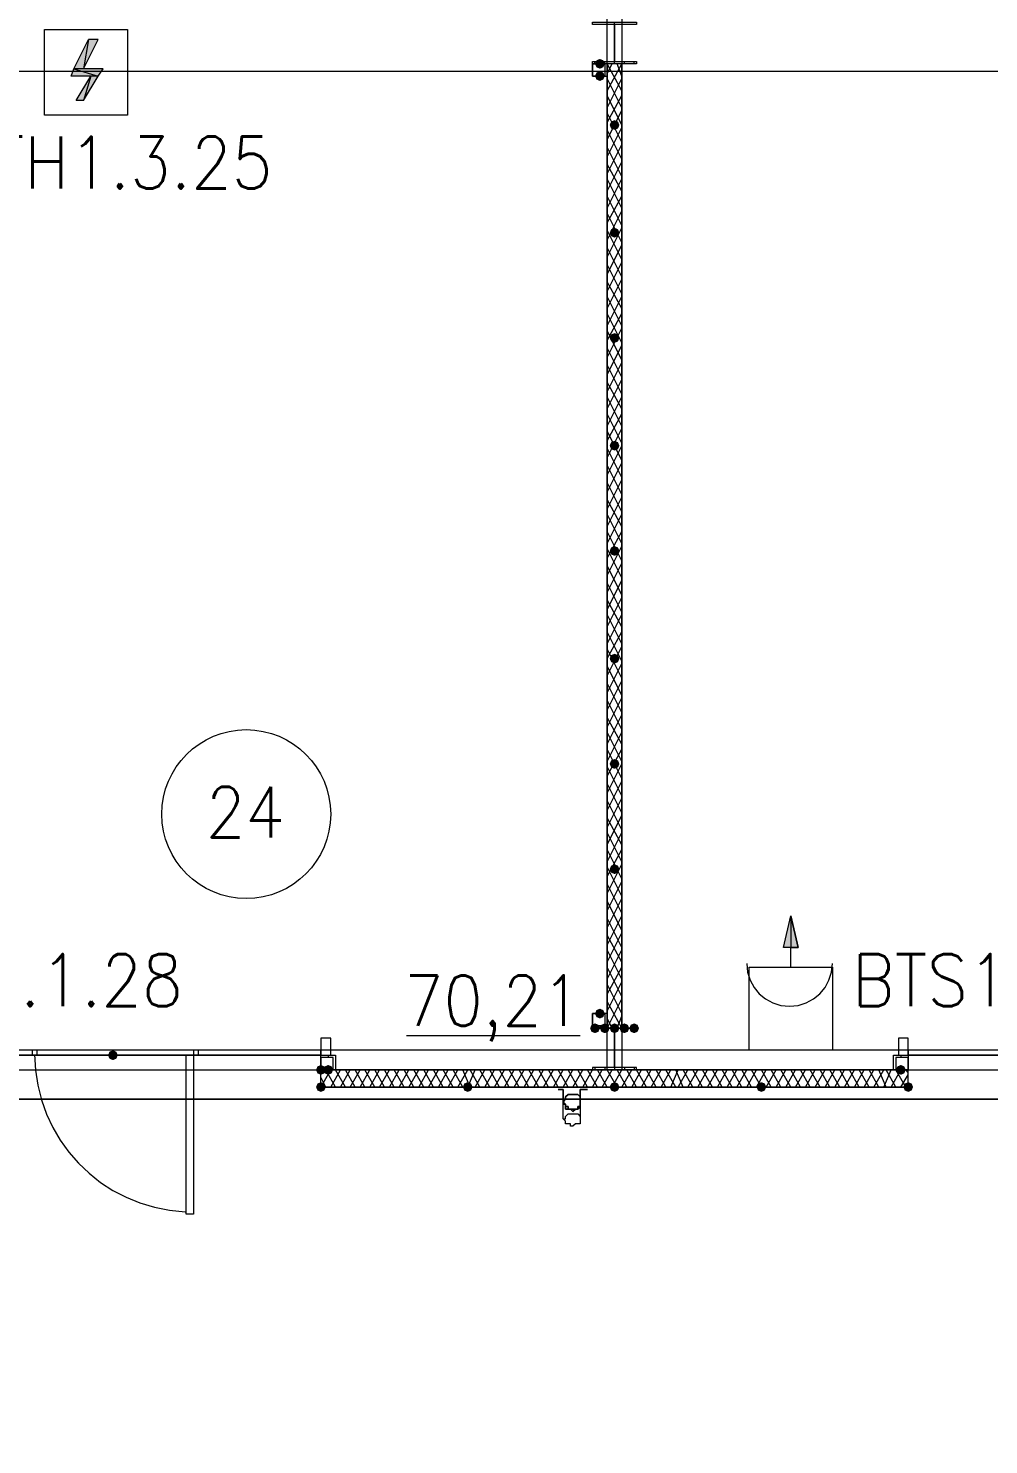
# Model space of a CAD drawing. Header units: millimetres. Extents: x 0 to 420, y 0 to 297.
# Drawn here: x 155.42 to 172.04, y 99.06 to 123.55 of the extents above; entities that cross this region are included whole.
import ezdxf

# ---------------------------------------------------------------- set-up
doc = ezdxf.new("R2010")
doc.units = ezdxf.units.MM
doc.styles.get("Standard").update_dxf_attribs({"font": 'STANDARD'})

msp = doc.modelspace()

# ---------------------------------------------------------------- hatches: boundary and pattern name
h = msp.add_hatch(color=1)
h.paths.add_polyline_path([(156.633334, 123.359333), (156.464001, 123.359333), (156.379334, 122.851333)], flags=0)
h.paths.add_polyline_path([(156.464001, 123.359333), (156.379334, 122.851333), (156.210001, 122.851333)], flags=0)
for color, points in [(7, [(165.396333, 122.936), (165.371462, 122.876204), (165.311667, 122.851333), (165.251871, 122.876204), (165.227, 122.936), (165.251871, 122.995796), (165.311667, 123.020667), (165.371462, 122.995796)]), (7, [(165.396333, 122.724333), (165.371462, 122.664537), (165.311667, 122.639667), (165.251871, 122.664537), (165.227, 122.724333), (165.251871, 122.784129), (165.311667, 122.809), (165.371462, 122.784129)]), (7, [(165.650333, 121.877667), (165.625462, 121.817871), (165.565667, 121.793), (165.505871, 121.817871), (165.481, 121.877667), (165.505871, 121.937462), (165.565667, 121.962333), (165.625462, 121.937463)]), (7, [(165.650333, 120.015), (165.625462, 119.955204), (165.565667, 119.930333), (165.505871, 119.955204), (165.481, 120.015), (165.505871, 120.074796), (165.565667, 120.099667), (165.625462, 120.074796)]), (7, [(165.650333, 118.194667), (165.625462, 118.134871), (165.565667, 118.11), (165.505871, 118.134871), (165.481, 118.194667), (165.505871, 118.254462), (165.565667, 118.279333), (165.625462, 118.254463)]), (7, [(165.650333, 116.332), (165.625462, 116.272204), (165.565667, 116.247333), (165.505871, 116.272204), (165.481, 116.332), (165.505871, 116.391796), (165.565667, 116.416667), (165.625462, 116.391796)]), (7, [(165.650333, 114.511667), (165.625462, 114.451871), (165.565667, 114.427), (165.505871, 114.451871), (165.481, 114.511667), (165.505871, 114.571462), (165.565667, 114.596333), (165.625462, 114.571463)]), (7, [(165.650333, 112.649), (165.625462, 112.589204), (165.565667, 112.564333), (165.505871, 112.589204), (165.481, 112.649), (165.505871, 112.708796), (165.565667, 112.733667), (165.625462, 112.708796)]), (7, [(165.650333, 110.828667), (165.625462, 110.768871), (165.565667, 110.744), (165.505871, 110.768871), (165.481, 110.828667), (165.505871, 110.888462), (165.565667, 110.913333), (165.625462, 110.888463)]), (7, [(165.650333, 109.008333), (165.625462, 108.948537), (165.565667, 108.923667), (165.505871, 108.948537), (165.481, 109.008333), (165.505871, 109.068129), (165.565667, 109.093), (165.625462, 109.068129)]), (7, [(165.396333, 106.510667), (165.371462, 106.450871), (165.311667, 106.426), (165.251871, 106.450871), (165.227, 106.510667), (165.251871, 106.570462), (165.311667, 106.595333), (165.371462, 106.570463)]), (7, [(165.311667, 106.256667), (165.286796, 106.196871), (165.227, 106.172), (165.167204, 106.196871), (165.142333, 106.256667), (165.167204, 106.316462), (165.227, 106.341333), (165.286796, 106.316463)]), (7, [(165.481, 106.256667), (165.456129, 106.196871), (165.396333, 106.172), (165.336538, 106.196871), (165.311667, 106.256667), (165.336537, 106.316462), (165.396333, 106.341333), (165.456129, 106.316463)]), (7, [(165.650333, 106.256667), (165.625462, 106.196871), (165.565667, 106.172), (165.505871, 106.196871), (165.481, 106.256667), (165.505871, 106.316462), (165.565667, 106.341333), (165.625462, 106.316463)]), (7, [(165.819667, 106.256667), (165.794796, 106.196871), (165.735, 106.172), (165.675204, 106.196871), (165.650333, 106.256667), (165.675204, 106.316462), (165.735, 106.341333), (165.794796, 106.316463)]), (7, [(165.989, 106.256667), (165.964129, 106.196871), (165.904333, 106.172), (165.844538, 106.196871), (165.819667, 106.256667), (165.844537, 106.316462), (165.904333, 106.341333), (165.964129, 106.316463)]), (7, [(156.972, 105.791), (156.947129, 105.731204), (156.887333, 105.706333), (156.827538, 105.731204), (156.802667, 105.791), (156.827537, 105.850796), (156.887333, 105.875667), (156.947129, 105.850796)]), (7, [(156.972, 105.791), (156.947129, 105.731204), (156.887333, 105.706333), (156.827538, 105.731204), (156.802667, 105.791), (156.827537, 105.850796), (156.887333, 105.875667), (156.947129, 105.850796)]), (7, [(160.570333, 105.537), (160.545462, 105.477204), (160.485667, 105.452333), (160.425871, 105.477204), (160.401, 105.537), (160.425871, 105.596796), (160.485667, 105.621667), (160.545462, 105.596796)]), (7, [(160.697333, 105.537), (160.672462, 105.477204), (160.612667, 105.452333), (160.552871, 105.477204), (160.528, 105.537), (160.552871, 105.596796), (160.612667, 105.621667), (160.672462, 105.596796)]), (7, [(170.603333, 105.537), (170.578463, 105.477204), (170.518667, 105.452333), (170.458871, 105.477204), (170.434, 105.537), (170.458871, 105.596796), (170.518667, 105.621667), (170.578462, 105.596796)]), (254, [(160.570333, 105.240667), (160.545462, 105.180871), (160.485667, 105.156), (160.425871, 105.180871), (160.401, 105.240667), (160.425871, 105.300462), (160.485667, 105.325333), (160.545462, 105.300463)]), (254, [(163.110333, 105.240667), (163.085462, 105.180871), (163.025667, 105.156), (162.965871, 105.180871), (162.941, 105.240667), (162.965871, 105.300462), (163.025667, 105.325333), (163.085462, 105.300463)]), (254, [(163.110333, 105.240667), (163.085462, 105.180871), (163.025667, 105.156), (162.965871, 105.180871), (162.941, 105.240667), (162.965871, 105.300462), (163.025667, 105.325333), (163.085462, 105.300463)]), (254, [(165.650333, 105.240667), (165.625462, 105.180871), (165.565667, 105.156), (165.505871, 105.180871), (165.481, 105.240667), (165.505871, 105.300462), (165.565667, 105.325333), (165.625462, 105.300463)]), (254, [(165.650333, 105.240667), (165.625462, 105.180871), (165.565667, 105.156), (165.505871, 105.180871), (165.481, 105.240667), (165.505871, 105.300462), (165.565667, 105.325333), (165.625462, 105.300463)]), (254, [(165.650333, 105.240667), (165.625462, 105.180871), (165.565667, 105.156), (165.505871, 105.180871), (165.481, 105.240667), (165.505871, 105.300462), (165.565667, 105.325333), (165.625462, 105.300463)]), (254, [(165.650333, 105.240667), (165.625462, 105.180871), (165.565667, 105.156), (165.505871, 105.180871), (165.481, 105.240667), (165.505871, 105.300462), (165.565667, 105.325333), (165.625462, 105.300463)]), (254, [(168.190333, 105.240667), (168.165462, 105.180871), (168.105667, 105.156), (168.045871, 105.180871), (168.021, 105.240667), (168.045871, 105.300462), (168.105667, 105.325333), (168.165462, 105.300463)]), (254, [(168.190333, 105.240667), (168.165462, 105.180871), (168.105667, 105.156), (168.045871, 105.180871), (168.021, 105.240667), (168.045871, 105.300462), (168.105667, 105.325333), (168.165462, 105.300463)]), (254, [(170.730333, 105.240667), (170.705462, 105.180871), (170.645667, 105.156), (170.585871, 105.180871), (170.561, 105.240667), (170.585871, 105.300462), (170.645667, 105.325333), (170.705462, 105.300463)])]:
    msp.add_hatch(color=color).paths.add_polyline_path(points, flags=0)
h = msp.add_hatch(color=1)
h.paths.add_polyline_path([(156.718001, 122.851333), (156.210001, 122.851333), (156.633334, 122.724333)], flags=0)
h.paths.add_polyline_path([(156.210001, 122.851333), (156.633334, 122.724333), (156.167668, 122.724333)], flags=0)
h = msp.add_hatch(color=1)
h.paths.add_polyline_path([(156.633334, 122.724333), (156.506334, 122.724333), (156.379334, 122.301)], flags=0)
h.paths.add_polyline_path([(156.506334, 122.724333), (156.379334, 122.301), (156.252334, 122.301)], flags=0)
h = msp.add_hatch(color=6)
h.paths.add_polyline_path([(168.740667, 107.653667), (168.613667, 108.204), (168.613667, 107.653667)], flags=0)
h.paths.add_polyline_path([(168.613667, 108.204), (168.613667, 107.653667), (168.486667, 107.653667)], flags=0)
h = msp.add_hatch(color=7)
h.paths.add_polyline_path([(160.485667, 105.240667), (165.565667, 105.240667)], flags=0)
h.paths.add_polyline_path([(165.565667, 105.240667), (160.485667, 105.240667)], flags=0)
h = msp.add_hatch(color=7)
h.paths.add_polyline_path([(165.565667, 105.240667), (170.645667, 105.240667)], flags=0)
h.paths.add_polyline_path([(170.645667, 105.240667), (165.565667, 105.240667)], flags=0)

# ---------------------------------------------------------------- linework, layer by layer
at = {"color": 7, "lineweight": 0}
for points in [[(100.922667, 105.029), (386.715, 105.029), (386.715, 222.715667), (100.922667, 222.715667)], [(148.547667, 140.038667), (148.336, 140.038667), (148.336, 105.537), (165.438667, 105.537), (165.438667, 140.038667), (161.713333, 140.038667)], [(165.692667, 105.537), (182.795333, 105.537), (182.795333, 140.038667), (179.112333, 140.038667), (165.946667, 140.038667), (165.692667, 140.038667)], [(165.946667, 122.936), (165.184667, 122.936), (165.184667, 122.978333), (165.565667, 122.978333), (165.565667, 123.613333), (165.184667, 123.613333), (165.184667, 123.655667), (165.946667, 123.655667), (165.946667, 123.613333), (165.565667, 123.613333), (165.565667, 122.978333), (165.946667, 122.978333)], [(165.438667, 122.936), (165.184667, 122.936), (165.184667, 122.724333), (165.438667, 122.724333)], [(165.396333, 122.936), (165.396333, 122.724333), (165.184667, 122.724333), (165.184667, 122.936)], [(165.438667, 122.936), (165.438667, 106.256667), (165.692667, 106.256667), (165.692667, 122.936)], [(165.438667, 106.510667), (165.184667, 106.510667), (165.184667, 106.256667), (165.438667, 106.256667)], [(165.396333, 106.510667), (165.396333, 106.299), (165.184667, 106.299), (165.184667, 106.510667)], [(160.485667, 106.087333), (160.485667, 105.791), (160.655, 105.791), (160.655, 106.087333)], [(165.946667, 106.256667), (165.184667, 106.256667), (165.565667, 106.256667), (165.565667, 105.579333), (165.184667, 105.579333), (165.184667, 105.537), (165.946667, 105.537), (165.946667, 105.579333), (165.565667, 105.579333), (165.565667, 106.256667)], [(170.476333, 106.087333), (170.476333, 105.791), (170.645667, 105.791), (170.645667, 106.087333)], [(153.246667, 105.791), (160.485667, 105.791), (160.485667, 105.875667), (153.246667, 105.875667)], [(155.490333, 105.791), (155.575, 105.791), (155.575, 105.875667), (155.490333, 105.875667)], [(158.284333, 105.791), (158.369, 105.791), (158.369, 105.875667), (158.284333, 105.875667)], [(170.645667, 105.791), (177.884667, 105.791), (177.884667, 105.875667), (170.645667, 105.875667)], [(158.284333, 103.039333), (158.157333, 103.039333), (158.157333, 105.791), (158.284333, 105.791)], [(160.485667, 105.791), (160.739667, 105.791), (160.739667, 105.537), (160.485667, 105.537)], [(160.485667, 105.748667), (160.485667, 105.537), (160.697333, 105.537), (160.697333, 105.748667)], [(170.391667, 105.791), (170.645667, 105.791), (170.645667, 105.537), (170.391667, 105.537)], [(170.434, 105.748667), (170.434, 105.537), (170.645667, 105.537), (170.645667, 105.748667)], [(160.485667, 105.240667), (165.565667, 105.240667)], [(165.565667, 105.240667), (160.485667, 105.240667)], [(160.485667, 105.240667), (165.565667, 105.240667)], [(160.485667, 105.240667), (165.565667, 105.240667)], [(165.1, 105.198333), (164.973, 105.198333), (164.973, 104.986667), (164.973, 104.944333), (164.973, 104.902), (164.930667, 104.859667), (164.888333, 104.859667), (164.846, 104.817333), (164.803667, 104.859667), (164.761333, 104.859667), (164.719, 104.859667), (164.719, 104.902), (164.719, 104.944333), (164.676667, 104.944333), (164.676667, 104.986667), (164.676667, 105.198333), (164.592, 105.198333), (164.676667, 105.198333), (164.676667, 104.986667), (164.676667, 104.944333), (164.719, 104.944333), (164.719, 104.902), (164.761333, 104.902), (164.761333, 104.859667), (164.803667, 104.859667), (164.846, 104.859667), (164.888333, 104.859667), (164.930667, 104.859667), (164.930667, 104.902), (164.973, 104.902), (164.973, 104.944333), (164.973, 104.986667), (164.973, 105.198333), (165.1, 105.198333), (164.973, 105.198333), (164.973, 104.986667), (164.973, 104.944333), (164.973, 104.902), (164.930667, 104.859667), (164.888333, 104.859667), (164.846, 104.817333), (164.803667, 104.859667), (164.761333, 104.859667), (164.719, 104.859667), (164.719, 104.902), (164.719, 104.944333), (164.676667, 104.944333), (164.676667, 104.986667), (164.676667, 105.198333), (164.592, 105.198333), (164.676667, 105.198333), (164.676667, 104.986667), (164.676667, 104.944333), (164.719, 104.944333), (164.719, 104.902), (164.761333, 104.902), (164.761333, 104.859667), (164.803667, 104.859667), (164.846, 104.859667), (164.888333, 104.859667), (164.930667, 104.859667), (164.930667, 104.902), (164.973, 104.902), (164.973, 104.944333), (164.973, 104.986667), (164.973, 105.198333), (165.1, 105.198333), (164.973, 105.198333), (164.973, 104.986667), (164.973, 104.944333), (164.973, 104.902), (164.930667, 104.902), (164.930667, 104.859667), (164.888333, 104.859667), (164.846, 104.859667), (164.803667, 104.859667), (164.761333, 104.859667), (164.761333, 104.902), (164.719, 104.902), (164.719, 104.944333), (164.676667, 104.944333), (164.676667, 104.986667), (164.676667, 105.198333), (164.592, 105.198333), (164.676667, 105.198333), (164.676667, 104.986667), (164.676667, 104.944333), (164.719, 104.944333), (164.719, 104.902), (164.719, 104.859667), (164.761333, 104.859667), (164.803667, 104.859667), (164.846, 104.817333), (164.888333, 104.859667), (164.930667, 104.859667), (164.973, 104.902), (164.973, 104.944333), (164.973, 104.986667), (164.973, 105.198333)], [(164.973, 104.986667), (164.973, 105.029), (164.973, 105.071333), (164.930667, 105.113667), (164.888333, 105.113667), (164.846, 105.113667), (164.803667, 105.113667), (164.761333, 105.113667), (164.719, 105.071333), (164.719, 105.029), (164.676667, 104.986667), (164.719, 104.944333), (164.719, 104.902), (164.761333, 104.902), (164.761333, 104.859667), (164.803667, 104.859667), (164.846, 104.859667), (164.888333, 104.859667), (164.930667, 104.859667), (164.930667, 104.902), (164.973, 104.902), (164.973, 104.944333), (164.973, 104.986667), (164.973, 104.944333), (164.973, 104.902), (164.930667, 104.902), (164.930667, 104.859667), (164.888333, 104.859667), (164.846, 104.859667), (164.803667, 104.859667), (164.761333, 104.859667), (164.761333, 104.902), (164.719, 104.902), (164.719, 104.944333), (164.676667, 104.986667), (164.719, 105.029), (164.719, 105.071333), (164.761333, 105.113667), (164.803667, 105.113667), (164.846, 105.113667), (164.888333, 105.113667), (164.930667, 105.113667), (164.973, 105.071333), (164.973, 105.029)], [(164.676667, 104.986667), (164.719, 105.029), (164.719, 105.071333), (164.761333, 105.113667), (164.803667, 105.113667), (164.846, 105.113667), (164.888333, 105.113667), (164.930667, 105.113667), (164.973, 105.071333), (164.973, 105.029), (164.973, 104.986667), (164.973, 104.944333), (164.973, 104.902), (164.930667, 104.902), (164.930667, 104.859667), (164.888333, 104.859667), (164.846, 104.859667), (164.803667, 104.859667), (164.761333, 104.859667), (164.761333, 104.902), (164.719, 104.902), (164.719, 104.944333)], [(165.565667, 105.240667), (170.645667, 105.240667)], [(170.645667, 105.240667), (165.565667, 105.240667)], [(170.645667, 105.240667), (165.565667, 105.240667)], [(170.645667, 105.240667), (165.565667, 105.240667)], [(113.03, 96.435333), (374.65, 96.435333), (374.65, 105.029), (113.03, 105.029)], [(164.973, 104.690333), (164.973, 104.648), (164.973, 104.605667), (164.930667, 104.605667), (164.888333, 104.605667), (164.846, 104.563333), (164.803667, 104.563333), (164.803667, 104.605667), (164.761333, 104.605667), (164.719, 104.605667), (164.719, 104.648), (164.676667, 104.690333), (164.719, 104.690333), (164.719, 104.732667), (164.761333, 104.775), (164.803667, 104.775), (164.846, 104.775), (164.888333, 104.775), (164.930667, 104.775), (164.973, 104.732667)]]:
    msp.add_lwpolyline(points, close=True, dxfattribs=at)
at = {"color": 6, "lineweight": 0}
for points in [[(134.704667, 221.869), (354.795667, 221.869), (367.411, 221.869), (367.411, 215.392), (376.851333, 215.392), (379.645333, 215.392), (379.645333, 191.135), (373.168333, 191.135), (373.168333, 163.872333), (372.999, 163.872333), (373.168333, 163.872333), (373.168333, 127.973667), (379.941667, 127.973667), (379.941667, 112.352667), (375.369667, 112.352667), (368.257667, 112.352667), (368.257667, 105.875667), (266.530667, 105.875667), (120.734667, 105.875667)], [(168.613667, 107.315), (168.613667, 107.653667), (168.486667, 107.653667), (168.613667, 108.204), (168.740667, 107.653667), (168.613667, 107.653667)], [(167.851667, 107.3785), (167.866718, 107.229196), (167.909885, 107.090134), (167.978189, 106.964293), (168.068651, 106.854651), (168.178293, 106.764189), (168.304134, 106.695885), (168.443196, 106.652718), (168.5925, 106.637667), (168.741804, 106.652718), (168.880866, 106.695885), (169.006707, 106.764189), (169.116349, 106.854651), (169.206811, 106.964293), (169.275115, 107.090134), (169.318282, 107.229196), (169.333333, 107.3785)]]:
    msp.add_lwpolyline(points, dxfattribs=at)
at = {"color": 7, "lineweight": 0}
for points in [[(155.702001, 123.528666), (157.141334, 123.528666)], [(165.565667, 122.936), (165.565667, 123.655667)], [(165.227, 122.936), (165.227, 122.978333)], [(165.396333, 122.936), (165.396333, 122.978333)], [(165.735, 122.936), (165.735, 122.978333)], [(165.904333, 122.936), (165.904333, 122.978333)], [(165.438667, 122.766667), (165.523333, 122.936)], [(165.438667, 122.470333), (165.692667, 122.936)], [(165.692667, 122.470333), (165.438667, 122.936)], [(165.692667, 122.724333), (165.608, 122.936)], [(165.438667, 122.174), (165.692667, 122.682)], [(165.692667, 122.174), (165.438667, 122.682)], [(165.438667, 121.92), (165.692667, 122.385667)], [(165.692667, 121.877667), (165.438667, 122.385667)], [(165.438667, 121.623667), (165.692667, 122.131667)], [(165.692667, 121.581333), (165.438667, 122.089333)], [(165.438667, 121.327333), (165.692667, 121.835333)], [(165.692667, 121.285), (165.438667, 121.793)], [(165.438667, 121.031), (165.692667, 121.539)], [(165.692667, 120.988667), (165.438667, 121.496667)], [(165.438667, 120.734667), (165.692667, 121.242667)], [(165.692667, 120.734667), (165.438667, 121.200333)], [(165.438667, 120.438333), (165.692667, 120.946333)], [(165.692667, 120.438333), (165.438667, 120.946333)], [(165.438667, 120.184333), (165.692667, 120.65)], [(165.692667, 120.142), (165.438667, 120.65)], [(165.438667, 119.888), (165.692667, 120.396)], [(165.692667, 119.845667), (165.438667, 120.353667)], [(165.438667, 119.591667), (165.692667, 120.099667)], [(165.692667, 119.549333), (165.438667, 120.057333)], [(165.438667, 119.295333), (165.692667, 119.803333)], [(165.692667, 119.253), (165.438667, 119.761)], [(165.438667, 118.999), (165.692667, 119.507)], [(165.692667, 118.956667), (165.438667, 119.464667)], [(165.438667, 118.702667), (165.692667, 119.210667)], [(165.692667, 118.702667), (165.438667, 119.168333)], [(165.438667, 118.406333), (165.692667, 118.914333)], [(165.692667, 118.406333), (165.438667, 118.914333)], [(165.438667, 118.152333), (165.692667, 118.618)], [(165.692667, 118.11), (165.438667, 118.618)], [(165.438667, 117.856), (165.692667, 118.364)], [(165.692667, 117.813667), (165.438667, 118.321667)], [(165.438667, 117.559667), (165.692667, 118.067667)], [(165.692667, 117.517333), (165.438667, 118.025333)], [(165.438667, 117.263333), (165.692667, 117.771333)], [(165.692667, 117.221), (165.438667, 117.729)], [(165.438667, 116.967), (165.692667, 117.475)], [(165.692667, 116.967), (165.438667, 117.432667)], [(165.438667, 116.670667), (165.692667, 117.178667)], [(165.692667, 116.670667), (165.438667, 117.178667)], [(165.438667, 116.416667), (165.692667, 116.882333)], [(165.692667, 116.374333), (165.438667, 116.882333)], [(165.438667, 116.120333), (165.692667, 116.628333)], [(165.692667, 116.078), (165.438667, 116.586)], [(165.438667, 115.824), (165.692667, 116.332)], [(165.692667, 115.781667), (165.438667, 116.289667)], [(165.438667, 115.527667), (165.692667, 116.035667)], [(165.692667, 115.485333), (165.438667, 115.993333)], [(165.438667, 115.231333), (165.692667, 115.739333)], [(165.692667, 115.189), (165.438667, 115.697)], [(165.438667, 114.935), (165.692667, 115.443)], [(165.692667, 114.935), (165.438667, 115.400667)], [(165.438667, 114.638667), (165.692667, 115.146667)], [(165.692667, 114.638667), (165.438667, 115.146667)], [(165.438667, 114.384667), (165.692667, 114.850333)], [(165.692667, 114.342333), (165.438667, 114.850333)], [(165.438667, 114.088333), (165.692667, 114.596333)], [(165.692667, 114.046), (165.438667, 114.554)], [(165.438667, 113.792), (165.692667, 114.3)], [(165.692667, 113.749667), (165.438667, 114.257667)], [(165.438667, 113.495667), (165.692667, 114.003667)], [(165.692667, 113.453333), (165.438667, 113.961333)], [(165.438667, 113.199333), (165.692667, 113.707333)], [(165.692667, 113.199333), (165.438667, 113.665)], [(165.438667, 112.903), (165.692667, 113.411)], [(165.692667, 112.903), (165.438667, 113.411)], [(165.438667, 112.649), (165.692667, 113.114667)], [(165.692667, 112.606667), (165.438667, 113.114667)], [(165.438667, 112.352667), (165.692667, 112.860667)], [(165.692667, 112.310333), (165.438667, 112.818333)], [(165.438667, 112.056333), (165.692667, 112.564333)], [(165.692667, 112.014), (165.438667, 112.522)], [(165.438667, 111.76), (165.692667, 112.268)], [(165.692667, 111.717667), (165.438667, 112.225667)], [(165.438667, 111.463667), (165.692667, 111.971667)], [(165.692667, 111.421333), (165.438667, 111.929333)], [(165.438667, 111.167333), (165.692667, 111.675333)], [(165.692667, 111.167333), (165.438667, 111.633)], [(165.438667, 110.871), (165.692667, 111.379)], [(165.692667, 110.871), (165.438667, 111.379)], [(165.438667, 110.617), (165.692667, 111.082667)], [(165.692667, 110.574667), (165.438667, 111.082667)], [(165.438667, 110.320667), (165.692667, 110.828667)], [(165.692667, 110.278333), (165.438667, 110.786333)], [(165.438667, 110.024333), (165.692667, 110.532333)], [(165.692667, 109.982), (165.438667, 110.49)], [(165.438667, 109.728), (165.692667, 110.236)], [(165.692667, 109.685667), (165.438667, 110.193667)], [(165.438667, 109.431667), (165.692667, 109.939667)], [(165.692667, 109.431667), (165.438667, 109.897333)], [(165.438667, 109.135333), (165.692667, 109.643333)], [(165.692667, 109.135333), (165.438667, 109.643333)], [(165.438667, 108.881333), (165.692667, 109.347)], [(165.692667, 108.839), (165.438667, 109.347)], [(165.438667, 108.585), (165.692667, 109.093)], [(165.692667, 108.542667), (165.438667, 109.050667)], [(165.438667, 108.288667), (165.692667, 108.796667)], [(165.692667, 108.246333), (165.438667, 108.754333)], [(165.438667, 107.992333), (165.692667, 108.500333)], [(165.692667, 107.95), (165.438667, 108.458)], [(165.438667, 107.696), (165.692667, 108.204)], [(165.692667, 107.653667), (165.438667, 108.161667)], [(165.438667, 107.399667), (165.692667, 107.907667)], [(165.692667, 107.399667), (165.438667, 107.865333)], [(165.438667, 107.103333), (165.692667, 107.611333)], [(165.692667, 107.103333), (165.438667, 107.611333)], [(165.438667, 106.849333), (165.692667, 107.315)], [(165.692667, 106.807), (165.438667, 107.315)], [(165.438667, 106.553), (165.692667, 107.061)], [(165.692667, 106.510667), (165.438667, 107.018667)], [(165.438667, 106.256667), (165.692667, 106.764667)], [(165.692667, 106.256667), (165.438667, 106.722333)], [(165.523333, 106.256667), (165.438667, 106.426)], [(165.608, 106.256667), (165.692667, 106.468333)], [(161.967333, 106.129667), (164.973, 106.129667)], [(165.311667, 106.299), (165.311667, 106.256667)], [(165.565667, 106.256667), (165.565667, 105.537)], [(156.887333, 105.791), (153.246667, 105.791), (153.246667, 105.664)], [(153.246667, 105.664), (153.246667, 105.537), (156.887333, 105.537)], [(155.532688, 105.801956), (155.546845, 105.532562), (155.586472, 105.270517), (155.650354, 105.017091), (155.737275, 104.773554), (155.846018, 104.541176), (155.975367, 104.321227), (156.124107, 104.114976), (156.291021, 103.923695), (156.474892, 103.748652), (156.674506, 103.591117), (156.888645, 103.452361), (157.116094, 103.333653), (157.355637, 103.236264), (157.606056, 103.161463), (157.866137, 103.110521), (158.134664, 103.084706)], [(160.485667, 105.664), (160.485667, 105.791), (156.887333, 105.791)], [(156.887333, 105.537), (160.485667, 105.537), (160.485667, 105.664)], [(160.612667, 105.791), (160.612667, 105.748667)], [(165.227, 105.579333), (165.227, 105.537)], [(165.396333, 105.579333), (165.396333, 105.537)], [(165.735, 105.579333), (165.735, 105.537)], [(165.904333, 105.579333), (165.904333, 105.537)], [(170.518667, 105.791), (170.518667, 105.748667)], [(174.244, 105.791), (170.645667, 105.791), (170.645667, 105.664)], [(170.645667, 105.664), (170.645667, 105.537), (174.244, 105.537)], [(160.485667, 105.240667), (160.655, 105.537)], [(160.485667, 105.240667), (160.485667, 105.537)], [(160.485667, 105.240667), (160.485667, 105.537)], [(160.570333, 105.240667), (160.485667, 105.41)], [(160.739667, 105.240667), (160.570333, 105.537)], [(160.655, 105.240667), (160.824333, 105.537)], [(170.476333, 105.537), (160.655, 105.537)], [(160.909, 105.240667), (160.739667, 105.537)], [(160.824333, 105.240667), (160.993667, 105.537)], [(161.078333, 105.240667), (160.909, 105.537)], [(160.993667, 105.240667), (161.163, 105.537)], [(161.247667, 105.240667), (161.078333, 105.537)], [(161.163, 105.240667), (161.332333, 105.537)], [(161.417, 105.240667), (161.247667, 105.537)], [(161.332333, 105.240667), (161.501667, 105.537)], [(161.586333, 105.240667), (161.417, 105.537)], [(161.501667, 105.240667), (161.671, 105.537)], [(161.755667, 105.240667), (161.586333, 105.537)], [(161.671, 105.240667), (161.840333, 105.537)], [(161.925, 105.240667), (161.755667, 105.537)], [(161.840333, 105.240667), (162.009667, 105.537)], [(162.094333, 105.240667), (161.925, 105.537)], [(162.009667, 105.240667), (162.179, 105.537)], [(162.263667, 105.240667), (162.094333, 105.537)], [(162.179, 105.240667), (162.348333, 105.537)], [(162.433, 105.240667), (162.263667, 105.537)], [(162.348333, 105.240667), (162.517667, 105.537)], [(162.602333, 105.240667), (162.433, 105.537)], [(162.517667, 105.240667), (162.687, 105.537)], [(162.771667, 105.240667), (162.602333, 105.537)], [(162.687, 105.240667), (162.856333, 105.537)], [(162.941, 105.240667), (162.771667, 105.537)], [(162.856333, 105.240667), (163.025667, 105.537)], [(163.068, 105.240667), (162.941, 105.537)], [(163.025667, 105.240667), (163.152667, 105.537)], [(163.237333, 105.240667), (163.068, 105.537)], [(163.152667, 105.240667), (163.322, 105.537)], [(163.406667, 105.240667), (163.237333, 105.537)], [(163.322, 105.240667), (163.491333, 105.537)], [(163.576, 105.240667), (163.406667, 105.537)], [(163.491333, 105.240667), (163.660667, 105.537)], [(163.745333, 105.240667), (163.576, 105.537)], [(163.660667, 105.240667), (163.83, 105.537)], [(163.914667, 105.240667), (163.745333, 105.537)], [(163.83, 105.240667), (163.999333, 105.537)], [(164.084, 105.240667), (163.914667, 105.537)], [(163.999333, 105.240667), (164.168667, 105.537)], [(164.253333, 105.240667), (164.084, 105.537)], [(164.168667, 105.240667), (164.338, 105.537)], [(164.422667, 105.240667), (164.253333, 105.537)], [(164.338, 105.240667), (164.507333, 105.537)], [(164.592, 105.240667), (164.422667, 105.537)], [(164.507333, 105.240667), (164.676667, 105.537)], [(164.761333, 105.240667), (164.592, 105.537)], [(164.676667, 105.240667), (164.846, 105.537)], [(164.930667, 105.240667), (164.761333, 105.537)], [(164.846, 105.240667), (165.015333, 105.537)], [(165.1, 105.240667), (164.930667, 105.537)], [(165.015333, 105.240667), (165.184667, 105.537)], [(165.269333, 105.240667), (165.1, 105.537)], [(165.184667, 105.240667), (165.354, 105.537)], [(165.438667, 105.240667), (165.269333, 105.537)], [(165.354, 105.240667), (165.523333, 105.537)], [(165.608, 105.240667), (165.438667, 105.537)], [(165.523333, 105.240667), (165.692667, 105.537)], [(165.777333, 105.240667), (165.608, 105.537)], [(165.692667, 105.240667), (165.862, 105.537)], [(165.946667, 105.240667), (165.777333, 105.537)], [(165.862, 105.240667), (166.031333, 105.537)], [(166.116, 105.240667), (165.946667, 105.537)], [(166.031333, 105.240667), (166.200667, 105.537)], [(166.285333, 105.240667), (166.116, 105.537)], [(166.200667, 105.240667), (166.37, 105.537)], [(166.454667, 105.240667), (166.285333, 105.537)], [(166.37, 105.240667), (166.539333, 105.537)], [(166.624, 105.240667), (166.454667, 105.537)], [(166.539333, 105.240667), (166.666333, 105.537)], [(166.751, 105.240667), (166.624, 105.537)], [(166.666333, 105.240667), (166.835667, 105.537)], [(166.920333, 105.240667), (166.751, 105.537)], [(166.835667, 105.240667), (167.005, 105.537)], [(167.089667, 105.240667), (166.920333, 105.537)], [(167.005, 105.240667), (167.174333, 105.537)], [(167.259, 105.240667), (167.089667, 105.537)], [(167.174333, 105.240667), (167.343667, 105.537)], [(167.428333, 105.240667), (167.259, 105.537)], [(167.343667, 105.240667), (167.513, 105.537)], [(167.597667, 105.240667), (167.428333, 105.537)], [(167.513, 105.240667), (167.682333, 105.537)], [(167.767, 105.240667), (167.597667, 105.537)], [(167.682333, 105.240667), (167.851667, 105.537)], [(167.936333, 105.240667), (167.767, 105.537)], [(167.851667, 105.240667), (168.021, 105.537)], [(168.105667, 105.240667), (167.936333, 105.537)], [(168.021, 105.240667), (168.190333, 105.537)], [(168.275, 105.240667), (168.105667, 105.537)], [(168.190333, 105.240667), (168.359667, 105.537)], [(168.444333, 105.240667), (168.275, 105.537)], [(168.359667, 105.240667), (168.529, 105.537)], [(168.613667, 105.240667), (168.444333, 105.537)], [(168.529, 105.240667), (168.698333, 105.537)], [(168.783, 105.240667), (168.613667, 105.537)], [(168.698333, 105.240667), (168.867667, 105.537)], [(168.952333, 105.240667), (168.783, 105.537)], [(168.867667, 105.240667), (169.037, 105.537)], [(169.121667, 105.240667), (168.952333, 105.537)], [(169.037, 105.240667), (169.206333, 105.537)], [(169.291, 105.240667), (169.121667, 105.537)], [(169.206333, 105.240667), (169.375667, 105.537)], [(169.460333, 105.240667), (169.291, 105.537)], [(169.375667, 105.240667), (169.545, 105.537)], [(169.629667, 105.240667), (169.460333, 105.537)], [(169.545, 105.240667), (169.714333, 105.537)], [(169.799, 105.240667), (169.629667, 105.537)], [(169.714333, 105.240667), (169.883667, 105.537)], [(169.968333, 105.240667), (169.799, 105.537)], [(169.883667, 105.240667), (170.053, 105.537)], [(170.137667, 105.240667), (169.968333, 105.537)], [(170.053, 105.240667), (170.222333, 105.537)], [(170.264667, 105.240667), (170.137667, 105.537)], [(170.222333, 105.240667), (170.349333, 105.537)], [(170.434, 105.240667), (170.264667, 105.537)], [(170.349333, 105.240667), (170.518667, 105.537)], [(170.603333, 105.240667), (170.434, 105.537)], [(170.518667, 105.240667), (170.645667, 105.452333)], [(170.645667, 105.494667), (170.603333, 105.537)], [(170.645667, 105.240667), (170.645667, 105.537)], [(170.645667, 105.240667), (170.645667, 105.537)], [(160.485667, 105.240667), (165.565667, 105.240667), (160.485667, 105.240667), (165.565667, 105.240667)], [(160.485667, 105.240667), (170.645667, 105.240667)], [(170.645667, 105.240667), (165.565667, 105.240667), (170.645667, 105.240667), (165.565667, 105.240667)], [(164.676667, 104.690333), (164.676667, 104.986667)], [(164.973, 104.986667), (164.973, 104.690333)]]:
    msp.add_lwpolyline(points, dxfattribs=at)
at = {"color": 1, "lineweight": 0}
for points in [[(157.141334, 122.047), (155.702001, 122.047), (155.702001, 123.528666), (157.141334, 123.528666)], [(156.464001, 123.359333), (156.379334, 122.851333), (156.210001, 122.851333)], [(156.633334, 123.359333), (156.464001, 123.359333), (156.379334, 122.851333)], [(156.210001, 122.851333), (156.633334, 122.724333), (156.167668, 122.724333)], [(156.718001, 122.851333), (156.210001, 122.851333), (156.633334, 122.724333)], [(156.506334, 122.724333), (156.379334, 122.301), (156.252334, 122.301)], [(156.633334, 122.724333), (156.506334, 122.724333), (156.379334, 122.301)]]:
    msp.add_lwpolyline(points, close=True, dxfattribs=at)
msp.add_lwpolyline([(134.620001, 122.809), (226.610334, 122.809)], dxfattribs=at)
at = {"color": 6, "lineweight": 0}
for points in [[(168.613667, 108.204), (168.613667, 107.653667), (168.486667, 107.653667)], [(168.740667, 107.653667), (168.613667, 108.204), (168.613667, 107.653667)], [(167.894, 105.875667), (167.894, 107.315), (169.333333, 107.315), (169.333333, 105.875667)]]:
    msp.add_lwpolyline(points, close=True, dxfattribs=at)
at = {"color": 7, "lineweight": 0}
msp.add_circle((159.1945, 109.960833), 1.4605, dxfattribs=at)

# ---------------------------------------------------------------- texts
at = {"color": 7, "attachment_point": 1}
for s, insert, char_height, width in [('BTH1.3.25', (154.050993, 121.678573), 0.90157, 5.30924556), ('24', (158.495993, 110.430702), 0.872032, 1.16270933), ('BTS1.1.28', (152.569326, 107.53923), 0.90157, 5.10889648), ('BTS1.1.27', (169.672003, 107.53923), 0.90157, 5.10889648), ('70,21', (161.925, 107.171039), 0.872032, 2.56764978)]:
    msp.add_mtext(s, dxfattribs=dict(at, insert=insert, char_height=char_height, width=width))

doc.saveas('drawing.dxf')
